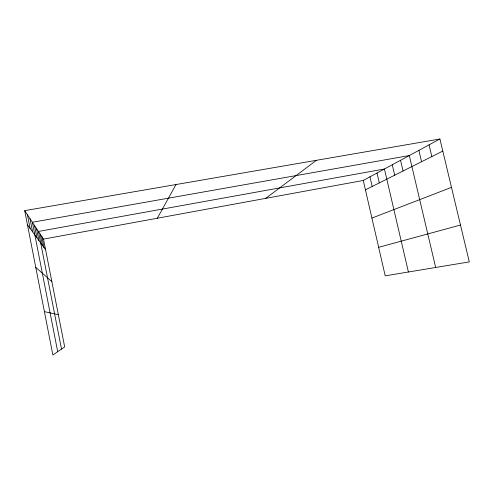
<?xml version="1.0" encoding="UTF-8"?>
<svg xmlns="http://www.w3.org/2000/svg" width="494" height="494" viewBox="0 0 494 494"><rect width="100%" height="100%" fill="white"/><g stroke="black" fill="none" stroke-linecap="round" stroke-linejoin="round"><path stroke-width="0.74" d="M157.339 218.225L175.981 184.54M265.735 198.347L316.438 160.297M363.257 180.464L439.913 138.993L469.3 261.888L385.227 275.85L363.257 180.464L43.503 239.102L24.7 210.648L439.913 138.993M365.424 189.869L442.803 151.078M371.92 218.076L451.479 187.368M378.651 247.309L460.488 225.042M44.411 311.665L58.341 314.635M35.778 267.402L51.845 281.586M27.466 224.813L45.584 249.717M429.064 144.859L431.849 156.567M418.881 150.374L421.567 161.723M435.671 267.47L409.31 155.548L32.369 222.257L57.699 351.703M400.548 160.291L403.061 170.998M392.273 164.768L394.706 175.185M408.408 271.996L384.437 169.004L38.439 231.445L61.515 349.097M377.008 173.024L379.306 182.91M369.963 176.84L372.186 186.479M43.503 239.102L64.683 346.924L52.87 355.007L24.7 210.648M41.91 236.694L44.052 247.611M40.224 234.144L42.435 245.382M36.544 228.574L38.884 240.504M34.524 225.517L36.939 237.83M29.998 218.657L32.573 231.834M27.448 214.797L30.109 228.45"/></g></svg>
